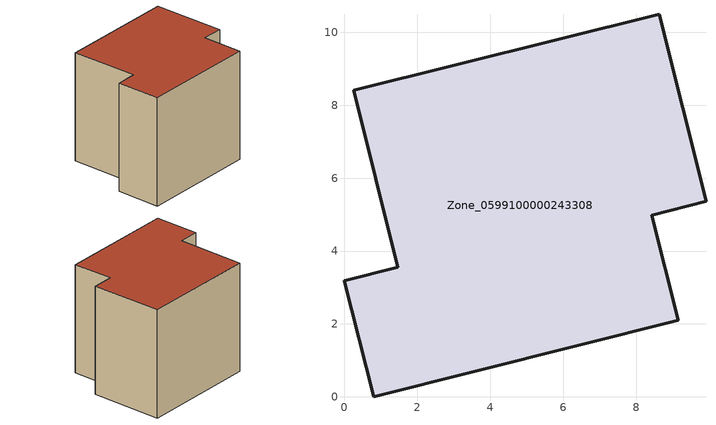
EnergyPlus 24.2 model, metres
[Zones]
Zone_0599100000243308
 floor ground (C_G): 0,3.19 1.46,3.56 0.26,8.41 8.63,10.5 9.92,5.36 8.43,4.99 9.15,2.1 0.8,0 z0
 wall outside (C_F): 1.46,3.56 0,3.19 0.8,0 9.15,2.1 8.43,4.99 9.92,5.36 8.63,10.5 0.26,8.41 1.46,3.56 z0:8.13
 roof outside (C_R): 8.63,10.5 0.26,8.41 1.46,3.56 0,3.19 0.8,0 9.15,2.1 8.43,4.99 9.92,5.36 z8.13
[BUILDING]
Pand.0599100000243308: North Axis=0; Terrain=City; Loads Convergence Tolerance Value=0.04; Temperature Convergence Tolerance Value=0.4; Solar Distribution=FullExterior; Maximum Number of Warmup Days=25; Minimum Number of Warmup Days=1
[Site:Location]
Rotterdam.The.Hague.AP_ZH_NLD Design_Conditions: Latitude=51.96; Longitude=4.45; Time Zone=1; Elevation=-4.5
[SITE:GROUNDTEMPERATURE:BUILDINGSURFACE]
18, 18, 18, 18, 18, 18, 18, 18, 18, 18, 18, 18
[MATERIAL] Thermal Absorptance=0.9; Solar Absorptance=0.7; Visible Absorptance=0.7
Name | Roughness | Thickness | Conductivity | Density | Specific Heat
G.TC.1975-1991 | MediumSmooth | 0.15 | 0.288461 | 540 | 1210
F.TC.1975-1991 | Rough | 0.3 | 0.230769 | 1920 | 840
R.TC.1975-1991 | MediumRough | 0.2 | 0.153846 | 1500 | 1000
[CONSTRUCTION]
C_G: G.TC.1975-1991
C_F: F.TC.1975-1991
C_R: R.TC.1975-1991
[ZONE]
Zone_0599100000243308: Type=1; Multiplier=1; Ceiling Height=Autocalculate; Volume=Autocalculate; Floor Area=autocalculate; Part of Total Floor Area=Yes
[ZONEINFILTRATION:DESIGNFLOWRATE]
Infil_Zone_0599100000243308: Zone or ZoneList or Space or SpaceList=Zone_0599100000243308; Schedule=AlwaysOn; Design Flow Rate Calculation Method=Flow/Area; Flow Rate per Floor Area=0.003; Constant Term Coefficient=1; Temperature Term Coefficient=0; Velocity Term Coefficient=0; Velocity Squared Term Coefficient=0
[HVACTEMPLATE:ZONE:IDEALLOADSAIRSYSTEM]
Zone_0599100000243308: Maximum Heating Supply Air Temperature=50; Minimum Cooling Supply Air Temperature=13; Maximum Heating Supply Air Humidity Ratio=0.0156; Minimum Cooling Supply Air Humidity Ratio=0.0077; Heating Limit=NoLimit; Cooling Limit=NoLimit; Dehumidification Control Type=ConstantSensibleHeatRatio; Cooling Sensible Heat Ratio=0.7; Dehumidification Setpoint=60; Humidification Control Type=None; Humidification Setpoint=30; Outdoor Air Method=None; Outdoor Air Flow Rate per Person=0.00944; Outdoor Air Flow Rate per Zone Floor Area=0; Outdoor Air Flow Rate per Zone=0; Demand Controlled Ventilation Type=None; Outdoor Air Economizer Type=NoEconomizer; Heat Recovery Type=None; Sensible Heat Recovery Effectiveness=0.7; Latent Heat Recovery Effectiveness=0.65
[ZONECONTROL:THERMOSTAT]
ThermostatControl_Zone_0599100000243308: Zone or ZoneList=Zone_0599100000243308; Control Type Schedule=DualSetpointControlType; Control 1=Thermostat_Zone_0599100000243308; Temperature Difference Between Cutout And Setpoint=0
[THERMOSTATSETPOINT:DUALSETPOINT]
Thermostat_Zone_0599100000243308: Heating Setpoint Temperature Schedule=HeatingSetpoint_Zone_0599100000243308; Cooling Setpoint Temperature Schedule=CoolingSetpoint_Zone_0599100000243308
[SCHEDULE:COMPACT]
HeatingSetpoint_Zone_0599100000243308: Through: 12/31, For: AllDays, Until: 24:00, 21
CoolingSetpoint_Zone_0599100000243308: Through: 12/31, For: AllDays, Until: 24:00, 24
DualSetpointControlType: Through: 12/31, For: AllDays, Until: 24:00, 4
AlwaysOn: Through: 12/31, For: AllDays, Until: 24:00, 1
